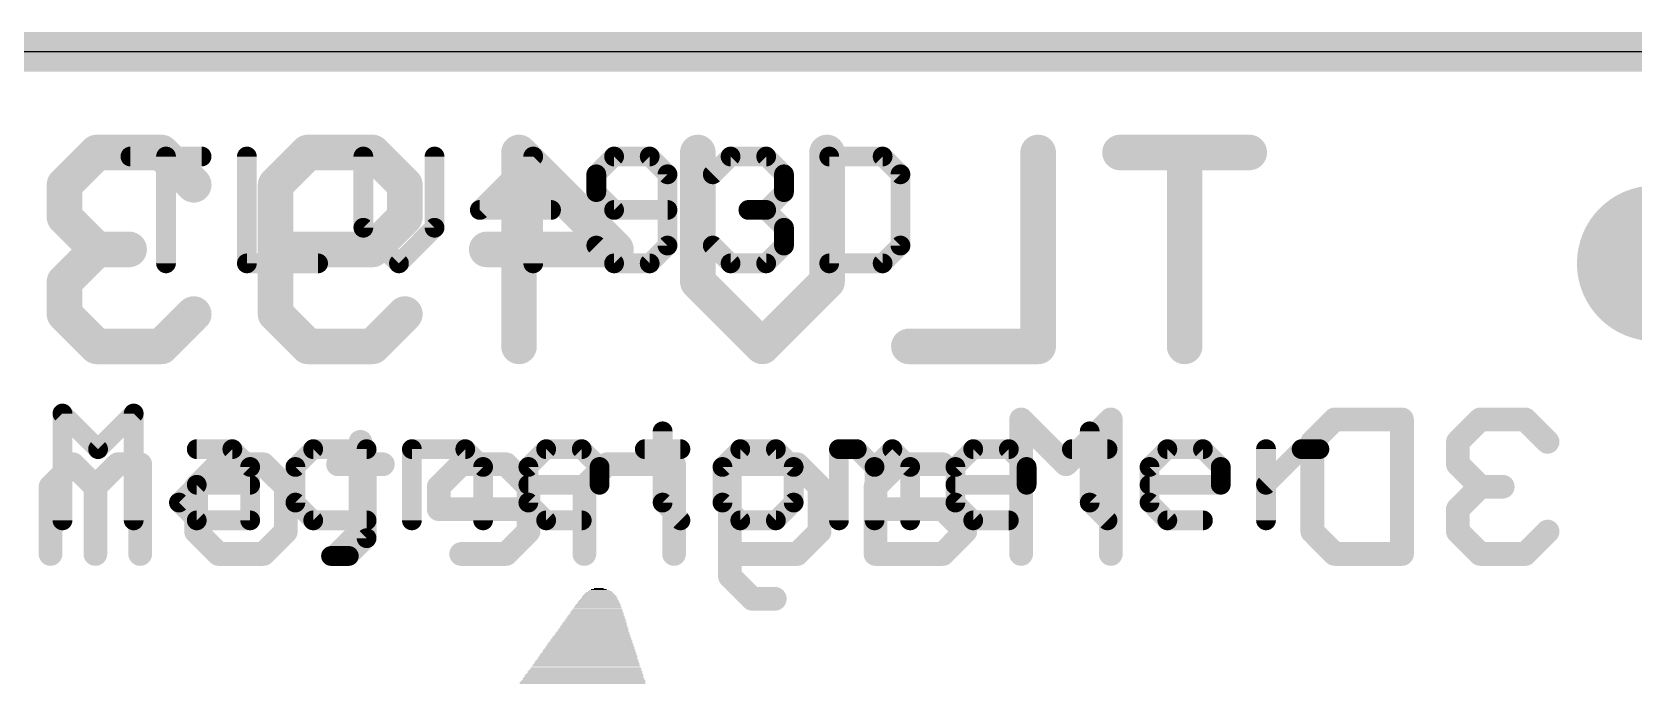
# Model space of a CAD drawing. Extents: x -0.1 to 25.5, y -0.1 to 17.9.
# Drawn here: x 9.51 to 19.81, y 13.72 to 17.91 of the extents above; entities that cross this region are included whole.
import ezdxf

# ---------------------------------------------------------------- set-up
doc = ezdxf.new("R2010")
doc.units = 0
for name, color, linetype in [('1', 12, 'CONTINUOUS'), ('16', 5, 'CONTINUOUS'), ('20', 53, 'CONTINUOUS'), ('21', 40, 'CONTINUOUS'), ('22', 6, 'CONTINUOUS')]:
    doc.layers.add(name, color=color, linetype=linetype)

# ---------------------------------------------------------------- blocks, each defined once
blk = doc.blocks.new('PIE')
at = {"const_width": 0.5}
blk.add_lwpolyline([(0, -0.25, 1), (0, 0.25, 1), (0, -0.25)], format="xyb", dxfattribs=at)
blk = doc.blocks.new('RECT')
blk.add_solid([(-0.5, -0.5), (0.5, -0.5), (-0.5, 0.5), (0.5, 0.5)])

msp = doc.modelspace()

# ---------------------------------------------------------------- linework, layer by layer
at = {"layer": '1', "const_width": 0.254}
msp.add_lwpolyline([(0, 17.78), (25.4, 17.78)], dxfattribs=at)
at = {"layer": '16', "const_width": 0.254}
msp.add_lwpolyline([(0, 17.78), (25.4, 17.78)], dxfattribs=at)
at = {"layer": '20'}
msp.add_line((22.86, 17.78), (2.54, 17.78), dxfattribs=at)
at = {"layer": '21', "const_width": 0.127}
for points in [[(10.144, 17.1075), (10.6016, 17.1075)], [(10.3728, 16.4211), (10.3728, 17.1075)], [(10.8925, 17.1075), (10.8925, 16.4211)], [(11.6409, 17.1075), (11.6409, 16.6499)], [(12.0985, 16.6499), (12.0985, 17.1075)], [(12.7325, 17.1075), (12.3893, 16.7643)], [(12.7325, 16.4211), (12.7325, 17.1075)], [(13.2521, 17.1075), (13.1377, 16.9931)], [(13.4809, 17.1075), (13.2521, 17.1075)], [(13.5953, 16.9931), (13.4809, 17.1075)], [(13.8861, 16.9931), (14.0005, 17.1075)], [(14.0005, 17.1075), (14.2293, 17.1075)], [(14.2293, 17.1075), (14.3437, 16.9931)], [(14.6345, 17.1075), (14.6345, 16.4211)], [(14.9777, 17.1075), (14.6345, 17.1075)], [(15.0921, 16.9931), (14.9777, 17.1075)], [(13.1377, 16.9931), (13.1377, 16.8787)], [(13.5953, 16.5355), (13.5953, 16.9931)], [(14.3437, 16.9931), (14.3437, 16.8787)], [(15.0921, 16.5355), (15.0921, 16.9931)], [(13.1377, 16.8787), (13.2521, 16.7643)], [(14.3437, 16.8787), (14.2293, 16.7643)], [(12.3893, 16.7643), (12.8469, 16.7643)], [(13.2521, 16.7643), (13.5953, 16.7643)], [(14.2293, 16.7643), (14.1149, 16.7643)], [(14.2293, 16.7643), (14.3437, 16.6499)], [(11.6409, 16.6499), (11.8697, 16.4211)], [(11.8697, 16.4211), (12.0985, 16.6499)], [(14.3437, 16.6499), (14.3437, 16.5355)], [(13.1377, 16.5355), (13.2521, 16.4211)], [(13.4809, 16.4211), (13.5953, 16.5355)], [(14.0005, 16.4211), (13.8861, 16.5355)], [(14.3437, 16.5355), (14.2293, 16.4211)], [(14.9777, 16.4211), (15.0921, 16.5355)], [(10.8925, 16.4211), (11.3501, 16.4211)], [(13.2521, 16.4211), (13.4809, 16.4211)], [(14.2293, 16.4211), (14.0005, 16.4211)], [(14.6345, 16.4211), (14.9777, 16.4211)], [(9.7075, 14.7701), (9.7075, 15.4565)], [(9.7075, 15.4565), (9.9363, 15.2277)], [(9.9363, 15.2277), (10.1651, 15.4565)], [(10.1651, 15.4565), (10.1651, 14.7701)], [(13.5639, 15.3421), (13.5639, 14.8845)], [(16.3081, 15.3421), (16.3081, 14.8845)], [(10.5703, 15.2277), (10.7991, 15.2277)], [(10.7991, 15.2277), (10.9135, 15.1133)], [(11.3187, 15.2277), (11.2043, 15.1133)], [(11.6619, 15.2277), (11.3187, 15.2277)], [(11.6619, 14.6557), (11.6619, 15.2277)], [(11.9527, 14.7701), (11.9527, 15.2277)], [(11.9527, 15.2277), (12.2959, 15.2277)], [(12.2959, 15.2277), (12.4103, 15.1133)], [(12.7011, 15.1133), (12.8155, 15.2277)], [(12.8155, 15.2277), (13.0443, 15.2277)], [(13.0443, 15.2277), (13.1587, 15.1133)], [(13.4496, 15.2277), (13.6783, 15.2277)], [(14.0629, 15.2277), (13.9485, 15.1133)], [(14.2917, 15.2277), (14.0629, 15.2277)], [(14.4061, 15.1133), (14.2917, 15.2277)], [(14.6969, 14.7701), (14.6969, 15.2277)], [(14.6969, 15.2277), (14.8113, 15.2277)], [(14.8113, 15.2277), (14.9257, 15.1133)], [(14.9257, 15.1133), (15.0401, 15.2277)], [(15.0401, 15.2277), (15.1545, 15.1133)], [(15.4453, 15.1133), (15.5597, 15.2277)], [(15.5597, 15.2277), (15.7885, 15.2277)], [(15.7885, 15.2277), (15.9029, 15.1133)], [(16.1937, 15.2277), (16.4225, 15.2277)], [(16.6927, 15.1133), (16.8071, 15.2277)], [(16.8071, 15.2277), (17.0359, 15.2277)], [(17.0359, 15.2277), (17.1503, 15.1133)], [(17.4411, 14.7701), (17.4411, 15.2277)], [(17.4411, 14.9989), (17.6699, 15.2277)], [(17.6699, 15.2277), (17.7843, 15.2277)], [(10.9135, 15.1133), (10.9135, 14.7701)], [(11.2043, 15.1133), (11.2043, 14.8845)], [(12.4103, 15.1133), (12.4103, 14.7701)], [(12.7011, 14.8845), (12.7011, 15.1133)], [(13.1587, 15.1133), (13.1587, 14.9989)], [(13.9485, 15.1133), (13.9485, 14.8845)], [(14.4061, 14.8845), (14.4061, 15.1133)], [(14.9257, 15.1133), (14.9257, 14.7701)], [(15.1545, 15.1133), (15.1545, 14.7701)], [(15.4453, 14.8845), (15.4453, 15.1133)], [(15.9029, 15.1133), (15.9029, 14.9989)], [(16.6927, 14.8845), (16.6927, 15.1133)], [(17.1503, 15.1133), (17.1503, 14.9989)], [(10.4559, 14.8845), (10.5703, 14.9989)], [(10.5703, 14.9989), (10.9135, 14.9989)], [(13.1587, 14.9989), (12.7011, 14.9989)], [(15.9029, 14.9989), (15.4453, 14.9989)], [(17.1503, 14.9989), (16.6927, 14.9989)], [(10.5703, 14.7701), (10.4559, 14.8845)], [(11.2043, 14.8845), (11.3187, 14.7701)], [(12.8155, 14.7701), (12.7011, 14.8845)], [(13.5639, 14.8845), (13.6783, 14.7701)], [(13.9485, 14.8845), (14.0629, 14.7701)], [(14.2917, 14.7701), (14.4061, 14.8845)], [(15.5597, 14.7701), (15.4453, 14.8845)], [(16.3081, 14.8845), (16.4225, 14.7701)], [(16.8071, 14.7701), (16.6927, 14.8845)], [(10.9135, 14.7701), (10.5703, 14.7701)], [(11.3187, 14.7701), (11.6619, 14.7701)], [(13.0443, 14.7701), (12.8155, 14.7701)], [(14.0629, 14.7701), (14.2917, 14.7701)], [(15.7885, 14.7701), (15.5597, 14.7701)], [(17.0359, 14.7701), (16.8071, 14.7701)], [(11.5475, 14.5413), (11.6619, 14.6557)], [(11.4331, 14.5413), (11.5475, 14.5413)]]:
    msp.add_lwpolyline(points, dxfattribs=at)
at = {"layer": '21', "const_width": 0.0635}
for points in [[(10.144, 17.1392, 1), (10.144, 17.0757)], [(10.4046, 17.1075, 1), (10.3411, 17.1075)], [(10.6016, 17.0757, 1), (10.6016, 17.1392)], [(10.9242, 17.1075, 1), (10.8607, 17.1075)], [(11.6726, 17.1075, 1), (11.6091, 17.1075)], [(12.1302, 17.1075, 1), (12.0667, 17.1075)], [(12.7642, 17.1075, 1), (12.7007, 17.1075)], [(12.7549, 17.085, 1), (12.71, 17.1299)], [(13.2521, 17.1392, 1), (13.2521, 17.0757)], [(13.2746, 17.085, 1), (13.2297, 17.1299)], [(13.5034, 17.1299, 1), (13.4584, 17.085)], [(13.4809, 17.0757, 1), (13.4809, 17.1392)], [(14.0005, 17.1392, 1), (14.0005, 17.0757)], [(14.023, 17.085, 1), (13.9781, 17.1299)], [(14.2518, 17.1299, 1), (14.2069, 17.085)], [(14.2293, 17.0757, 1), (14.2293, 17.1392)], [(14.6345, 17.1392, 1), (14.6345, 17.0757)], [(14.6663, 17.1075, 1), (14.6028, 17.1075)], [(15.0002, 17.1299, 1), (14.9553, 17.085)], [(14.9777, 17.0757, 1), (14.9777, 17.1392)], [(13.1695, 16.9931, 1), (13.106, 16.9931)], [(13.1153, 17.0155, 1), (13.1602, 16.9706)], [(13.6271, 16.9931, 1), (13.5635, 16.9931)], [(13.5728, 16.9706, 1), (13.6178, 17.0155)], [(13.8637, 17.0155, 1), (13.9086, 16.9706)], [(14.3755, 16.9931, 1), (14.312, 16.9931)], [(14.3213, 16.9706, 1), (14.3662, 17.0155)], [(15.1239, 16.9931, 1), (15.0604, 16.9931)], [(15.0697, 16.9706, 1), (15.1146, 17.0155)], [(13.1602, 16.9011, 1), (13.1153, 16.8562)], [(13.106, 16.8787, 1), (13.1695, 16.8787)], [(14.312, 16.8787, 1), (14.3755, 16.8787)], [(14.3662, 16.8562, 1), (14.3213, 16.9011)], [(12.3893, 16.796, 1), (12.3893, 16.7325)], [(12.3668, 16.7867, 1), (12.4117, 16.7418)], [(12.8469, 16.7325, 1), (12.8469, 16.796)], [(13.2521, 16.796, 1), (13.2521, 16.7325)], [(13.2297, 16.7418, 1), (13.2746, 16.7867)], [(13.5953, 16.7325, 1), (13.5953, 16.796)], [(14.1149, 16.796, 1), (14.1149, 16.7325)], [(14.2518, 16.7867, 1), (14.2069, 16.7418)], [(14.2069, 16.7867, 1), (14.2518, 16.7418)], [(14.2293, 16.7325, 1), (14.2293, 16.796)], [(11.6633, 16.6723, 1), (11.6184, 16.6274)], [(11.6091, 16.6499, 1), (11.6726, 16.6499)], [(12.0667, 16.6499, 1), (12.1302, 16.6499)], [(12.1209, 16.6274, 1), (12.076, 16.6723)], [(14.3755, 16.6499, 1), (14.312, 16.6499)], [(14.3213, 16.6274, 1), (14.3662, 16.6723)], [(13.1602, 16.5579, 1), (13.1153, 16.513)], [(13.6178, 16.513, 1), (13.5728, 16.5579)], [(13.9086, 16.5579, 1), (13.8637, 16.513)], [(14.3662, 16.513, 1), (14.3213, 16.5579)], [(15.1146, 16.513, 1), (15.0697, 16.5579)], [(10.8925, 16.4528, 1), (10.8925, 16.3894)], [(11.3501, 16.3894, 1), (11.3501, 16.4528)], [(11.8472, 16.4436, 1), (11.8921, 16.3986)], [(11.8472, 16.3986, 1), (11.8921, 16.4436)], [(13.2521, 16.4528, 1), (13.2521, 16.3894)], [(13.2297, 16.3986, 1), (13.2746, 16.4436)], [(13.4584, 16.4436, 1), (13.5034, 16.3986)], [(13.4809, 16.3894, 1), (13.4809, 16.4528)], [(13.5635, 16.5355, 1), (13.6271, 16.5355)], [(14.0005, 16.4528, 1), (14.0005, 16.3894)], [(13.9781, 16.3986, 1), (14.023, 16.4436)], [(14.2069, 16.4436, 1), (14.2518, 16.3986)], [(14.2293, 16.3894, 1), (14.2293, 16.4528)], [(14.312, 16.5355, 1), (14.3755, 16.5355)], [(14.6345, 16.4528, 1), (14.6345, 16.3894)], [(14.9553, 16.4436, 1), (15.0002, 16.3986)], [(14.9777, 16.3894, 1), (14.9777, 16.4528)], [(15.0604, 16.5355, 1), (15.1239, 16.5355)], [(10.3411, 16.4211, 1), (10.4046, 16.4211)], [(10.8607, 16.4211, 1), (10.9242, 16.4211)], [(12.7007, 16.4211, 1), (12.7642, 16.4211)], [(14.6028, 16.4211, 1), (14.6663, 16.4211)], [(9.7392, 15.4565, 1), (9.6757, 15.4565)], [(9.7299, 15.4789, 1), (9.685, 15.434)], [(10.1968, 15.4565, 1), (10.1333, 15.4565)], [(10.1875, 15.434, 1), (10.1426, 15.4789)], [(13.5957, 15.3421, 1), (13.5322, 15.3421)], [(16.3399, 15.3421, 1), (16.2764, 15.3421)], [(9.9138, 15.2501, 1), (9.9587, 15.2052)], [(9.9138, 15.2052, 1), (9.9587, 15.2501)], [(10.5703, 15.2594, 1), (10.5703, 15.1959)], [(10.8215, 15.2501, 1), (10.7766, 15.2052)], [(10.7991, 15.1959, 1), (10.7991, 15.2594)], [(11.3187, 15.2594, 1), (11.3187, 15.1959)], [(11.3412, 15.2052, 1), (11.2962, 15.2501)], [(11.6936, 15.2277, 1), (11.6301, 15.2277)], [(11.6619, 15.1959, 1), (11.6619, 15.2594)], [(11.9845, 15.2277, 1), (11.921, 15.2277)], [(11.9527, 15.2594, 1), (11.9527, 15.1959)], [(12.3184, 15.2501, 1), (12.2735, 15.2052)], [(12.2959, 15.1959, 1), (12.2959, 15.2594)], [(12.8155, 15.2594, 1), (12.8155, 15.1959)], [(12.838, 15.2052, 1), (12.7931, 15.2501)], [(13.0668, 15.2501, 1), (13.0219, 15.2052)], [(13.0443, 15.1959, 1), (13.0443, 15.2594)], [(13.4496, 15.2594, 1), (13.4496, 15.1959)], [(13.6783, 15.1959, 1), (13.6783, 15.2594)], [(14.0629, 15.2594, 1), (14.0629, 15.1959)], [(14.0853, 15.2052, 1), (14.0404, 15.2501)], [(14.3141, 15.2501, 1), (14.2692, 15.2052)], [(14.2917, 15.1959, 1), (14.2917, 15.2594)], [(14.6969, 15.2594, 1), (14.6969, 15.1959)], [(14.7287, 15.2277, 1), (14.6652, 15.2277)], [(14.8338, 15.2501, 1), (14.7889, 15.2052)], [(14.8113, 15.1959, 1), (14.8113, 15.2594)], [(15.0626, 15.2501, 1), (15.0176, 15.2052)], [(15.0626, 15.2052, 1), (15.0176, 15.2501)], [(15.5597, 15.2594, 1), (15.5597, 15.1959)], [(15.5822, 15.2052, 1), (15.5373, 15.2501)], [(15.811, 15.2501, 1), (15.7661, 15.2052)], [(15.7885, 15.1959, 1), (15.7885, 15.2594)], [(16.1937, 15.2594, 1), (16.1937, 15.1959)], [(16.4225, 15.1959, 1), (16.4225, 15.2594)], [(16.8071, 15.2594, 1), (16.8071, 15.1959)], [(16.8295, 15.2052, 1), (16.7846, 15.2501)], [(17.0583, 15.2501, 1), (17.0134, 15.2052)], [(17.0359, 15.1959, 1), (17.0359, 15.2594)], [(17.4729, 15.2277, 1), (17.4094, 15.2277)], [(17.6699, 15.2594, 1), (17.6699, 15.1959)], [(17.6923, 15.2052, 1), (17.6474, 15.2501)], [(17.7843, 15.1959, 1), (17.7843, 15.2594)], [(10.9452, 15.1133, 1), (10.8817, 15.1133)], [(10.891, 15.0908, 1), (10.9359, 15.1357)], [(11.2361, 15.1133, 1), (11.1726, 15.1133)], [(11.1819, 15.1357, 1), (11.2268, 15.0908)], [(12.4421, 15.1133, 1), (12.3786, 15.1133)], [(12.3879, 15.0908, 1), (12.4328, 15.1357)], [(12.7329, 15.1133, 1), (12.6694, 15.1133)], [(12.6787, 15.1357, 1), (12.7236, 15.0908)], [(13.1905, 15.1133, 1), (13.127, 15.1133)], [(13.1363, 15.0908, 1), (13.1812, 15.1357)], [(13.9802, 15.1133, 1), (13.9167, 15.1133)], [(13.926, 15.1357, 1), (13.9709, 15.0908)], [(14.4378, 15.1133, 1), (14.3743, 15.1133)], [(14.3836, 15.0908, 1), (14.4285, 15.1357)], [(14.9575, 15.1133, 1), (14.894, 15.1133)], [(14.9033, 15.1357, 1), (14.9482, 15.0908)], [(14.9033, 15.0908, 1), (14.9482, 15.1357)], [(15.1863, 15.1133, 1), (15.1227, 15.1133)], [(15.132, 15.0908, 1), (15.177, 15.1357)], [(15.4771, 15.1133, 1), (15.4136, 15.1133)], [(15.4229, 15.1357, 1), (15.4678, 15.0908)], [(15.9347, 15.1133, 1), (15.8712, 15.1133)], [(15.8805, 15.0908, 1), (15.9254, 15.1357)], [(16.7244, 15.1133, 1), (16.6609, 15.1133)], [(16.6702, 15.1357, 1), (16.7151, 15.0908)], [(17.182, 15.1133, 1), (17.1185, 15.1133)], [(17.1278, 15.0908, 1), (17.1727, 15.1357)], [(10.5703, 15.0306, 1), (10.5703, 14.9671)], [(10.5927, 14.9764, 1), (10.5478, 15.0213)], [(10.9135, 14.9671, 1), (10.9135, 15.0306)], [(12.7011, 15.0306, 1), (12.7011, 14.9671)], [(13.127, 14.9989, 1), (13.1905, 14.9989)], [(13.1587, 14.9671, 1), (13.1587, 15.0306)], [(15.4453, 15.0306, 1), (15.4453, 14.9671)], [(15.8712, 14.9989, 1), (15.9347, 14.9989)], [(15.9029, 14.9671, 1), (15.9029, 15.0306)], [(16.6927, 15.0306, 1), (16.6927, 14.9671)], [(17.1185, 14.9989, 1), (17.182, 14.9989)], [(17.1503, 14.9671, 1), (17.1503, 15.0306)], [(17.4186, 15.0213, 1), (17.4636, 14.9764)], [(10.4783, 14.9069, 1), (10.4334, 14.862)], [(10.4334, 14.9069, 1), (10.4783, 14.862)], [(11.2268, 14.9069, 1), (11.1819, 14.862)], [(12.7236, 14.9069, 1), (12.6787, 14.862)], [(13.5864, 14.9069, 1), (13.5415, 14.862)], [(13.9709, 14.9069, 1), (13.926, 14.862)], [(14.4285, 14.862, 1), (14.3836, 14.9069)], [(15.4678, 14.9069, 1), (15.4229, 14.862)], [(16.3306, 14.9069, 1), (16.2857, 14.862)], [(16.7151, 14.9069, 1), (16.6702, 14.862)], [(10.5703, 14.8019, 1), (10.5703, 14.7384)], [(10.5478, 14.7476, 1), (10.5927, 14.7926)], [(10.9135, 14.7384, 1), (10.9135, 14.8019)], [(11.1726, 14.8845, 1), (11.2361, 14.8845)], [(11.3187, 14.8019, 1), (11.3187, 14.7384)], [(11.2962, 14.7476, 1), (11.3412, 14.7926)], [(11.6619, 14.7384, 1), (11.6619, 14.8019)], [(12.6694, 14.8845, 1), (12.7329, 14.8845)], [(12.8155, 14.8019, 1), (12.8155, 14.7384)], [(12.7931, 14.7476, 1), (12.838, 14.7926)], [(13.0443, 14.7384, 1), (13.0443, 14.8019)], [(13.5322, 14.8845, 1), (13.5957, 14.8845)], [(13.6559, 14.7476, 1), (13.7008, 14.7926)], [(13.9167, 14.8845, 1), (13.9802, 14.8845)], [(14.0629, 14.8019, 1), (14.0629, 14.7384)], [(14.0404, 14.7476, 1), (14.0853, 14.7926)], [(14.2692, 14.7926, 1), (14.3141, 14.7476)], [(14.2917, 14.7384, 1), (14.2917, 14.8019)], [(14.3743, 14.8845, 1), (14.4378, 14.8845)], [(15.4136, 14.8845, 1), (15.4771, 14.8845)], [(15.5597, 14.8019, 1), (15.5597, 14.7384)], [(15.5373, 14.7476, 1), (15.5822, 14.7926)], [(15.7885, 14.7384, 1), (15.7885, 14.8019)], [(16.2764, 14.8845, 1), (16.3399, 14.8845)], [(16.4001, 14.7476, 1), (16.445, 14.7926)], [(16.6609, 14.8845, 1), (16.7244, 14.8845)], [(16.8071, 14.8019, 1), (16.8071, 14.7384)], [(16.7846, 14.7476, 1), (16.8295, 14.7926)], [(17.0359, 14.7384, 1), (17.0359, 14.8019)], [(9.6757, 14.7701, 1), (9.7392, 14.7701)], [(10.1333, 14.7701, 1), (10.1968, 14.7701)], [(10.8817, 14.7701, 1), (10.9452, 14.7701)], [(11.921, 14.7701, 1), (11.9845, 14.7701)], [(12.3786, 14.7701, 1), (12.4421, 14.7701)], [(14.6652, 14.7701, 1), (14.7287, 14.7701)], [(14.894, 14.7701, 1), (14.9575, 14.7701)], [(15.1227, 14.7701, 1), (15.1863, 14.7701)], [(17.4094, 14.7701, 1), (17.4729, 14.7701)], [(11.6301, 14.6557, 1), (11.6936, 14.6557)], [(11.6843, 14.6333, 1), (11.6394, 14.6782)], [(11.4331, 14.5731, 1), (11.4331, 14.5096)], [(11.525, 14.5638, 1), (11.5699, 14.5189)], [(11.5475, 14.5096, 1), (11.5475, 14.5731)]]:
    msp.add_lwpolyline(points, format="xyb", dxfattribs=at)
at = {"layer": '22'}
for points, const_width in [([(9.9281, 17.1334), (9.7205, 16.9258)], 0.2286), ([(10.3433, 17.1334), (9.9281, 17.1334)], 0.2286), ([(10.5509, 16.9258), (10.3433, 17.1334)], 0.2286), ([(11.077, 16.9258), (11.2846, 17.1334)], 0.2286), ([(11.2846, 17.1334), (11.6998, 17.1334)], 0.2286), ([(11.6998, 17.1334), (11.9074, 16.9258)], 0.2286), ([(12.6411, 15.8877), (12.6411, 17.1334)], 0.2286), ([(12.6411, 17.1334), (13.264, 16.5105)], 0.2286), ([(13.79, 16.3029), (13.79, 17.1334)], 0.2286), ([(14.6205, 17.1334), (14.6205, 16.3029)], 0.2286), ([(15.977, 17.1334), (15.977, 15.8877)], 0.2286), ([(17.3335, 17.1334), (16.503, 17.1334)], 0.2286), ([(16.9182, 15.8877), (16.9182, 17.1334)], 0.2286), ([(9.7205, 16.9258), (9.7205, 16.7181)], 0.2286), ([(11.077, 16.0953), (11.077, 16.9258)], 0.2286), ([(11.9074, 16.9258), (11.9074, 16.7181)], 0.2286), ([(9.7205, 16.7181), (9.9281, 16.5105)], 0.2286), ([(11.9074, 16.7181), (11.6998, 16.5105)], 0.2286), ([(9.9281, 16.5105), (9.7205, 16.3029)], 0.2286), ([(9.9281, 16.5105), (10.1357, 16.5105)], 0.2286), ([(11.6998, 16.5105), (11.077, 16.5105)], 0.2286), ([(13.264, 16.5105), (12.4335, 16.5105)], 0.2286), ([(9.7205, 16.3029), (9.7205, 16.0953)], 0.2286), ([(14.2052, 15.8877), (13.79, 16.3029)], 0.2286), ([(14.6205, 16.3029), (14.2052, 15.8877)], 0.2286), ([(9.7205, 16.0953), (9.9281, 15.8877)], 0.2286), ([(10.3433, 15.8877), (10.5509, 16.0953)], 0.2286), ([(11.2846, 15.8877), (11.077, 16.0953)], 0.2286), ([(11.9074, 16.0953), (11.6998, 15.8877)], 0.2286), ([(9.9281, 15.8877), (10.3433, 15.8877)], 0.2286), ([(11.6998, 15.8877), (11.2846, 15.8877)], 0.2286), ([(15.977, 15.8877), (15.1465, 15.8877)], 0.2286), ([(16.1557, 15.1304), (15.8676, 15.4185)], 0.1524), ([(15.8676, 15.4185), (15.8676, 14.5542)], 0.1524), ([(16.4438, 15.4185), (16.1557, 15.1304)], 0.1524), ([(16.4438, 14.5542), (16.4438, 15.4185)], 0.1524), ([(17.7387, 15.2745), (17.8827, 15.4185)], 0.1524), ([(17.8827, 15.4185), (18.3149, 15.4185)], 0.1524), ([(18.3149, 15.4185), (18.3149, 14.5542)], 0.1524), ([(18.8182, 15.4185), (18.6742, 15.2745)], 0.1524), ([(19.1063, 15.4185), (18.8182, 15.4185)], 0.1524), ([(19.2504, 15.2745), (19.1063, 15.4185)], 0.1524), ([(11.6222, 15.2745), (11.6222, 14.6983)], 0.1524), ([(17.7387, 14.6983), (17.7387, 15.2745)], 0.1524), ([(18.6742, 15.2745), (18.6742, 15.1304)], 0.1524), ([(9.7749, 15.1304), (9.6308, 14.9864)], 0.1524), ([(9.9189, 14.9864), (9.7749, 15.1304)], 0.1524), ([(10.063, 15.1304), (9.9189, 14.9864)], 0.1524), ([(10.2071, 15.1304), (10.063, 15.1304)], 0.1524), ([(10.2071, 14.5542), (10.2071, 15.1304)], 0.1524), ([(10.5663, 14.9864), (10.7104, 15.1304)], 0.1524), ([(10.7104, 15.1304), (10.9985, 15.1304)], 0.1524), ([(10.9985, 15.1304), (11.1426, 14.9864)], 0.1524), ([(11.7662, 15.1304), (11.4781, 15.1304)], 0.1524), ([(12.2696, 15.1304), (12.1255, 14.9864)], 0.1524), ([(12.5577, 15.1304), (12.2696, 15.1304)], 0.1524), ([(12.7018, 14.9864), (12.5577, 15.1304)], 0.1524), ([(13.2051, 15.1304), (13.0611, 14.9864)], 0.1524), ([(13.6373, 15.1304), (13.2051, 15.1304)], 0.1524), ([(13.6373, 14.5542), (13.6373, 15.1304)], 0.1524), ([(13.9966, 14.4101), (13.9966, 15.1304)], 0.1524), ([(13.9966, 15.1304), (14.4287, 15.1304)], 0.1524), ([(14.4287, 15.1304), (14.5728, 14.9864)], 0.1524), ([(15.0762, 15.1304), (14.9321, 14.9864)], 0.1524), ([(15.3643, 15.1304), (15.0762, 15.1304)], 0.1524), ([(18.6742, 15.1304), (18.8182, 14.9864)], 0.1524), ([(9.6308, 14.9864), (9.6308, 14.5542)], 0.1524), ([(9.9189, 14.9864), (9.9189, 14.5542)], 0.1524), ([(10.5663, 14.6983), (10.5663, 14.9864)], 0.1524), ([(11.1426, 14.9864), (11.1426, 14.6983)], 0.1524), ([(12.1255, 14.9864), (12.1255, 14.8423)], 0.1524), ([(12.7018, 14.6983), (12.7018, 14.9864)], 0.1524), ([(13.0611, 14.9864), (13.0611, 14.5542)], 0.1524), ([(14.5728, 14.9864), (14.5728, 14.6983)], 0.1524), ([(14.9321, 14.9864), (14.9321, 14.5542)], 0.1524), ([(18.8182, 14.9864), (18.6742, 14.8423)], 0.1524), ([(18.8182, 14.9864), (18.9623, 14.9864)], 0.1524), ([(12.1255, 14.8423), (12.7018, 14.8423)], 0.1524), ([(15.3643, 14.8423), (14.9321, 14.8423)], 0.1524), ([(15.5083, 14.6983), (15.3643, 14.8423)], 0.1524), ([(18.6742, 14.8423), (18.6742, 14.6983)], 0.1524), ([(10.7104, 14.5542), (10.5663, 14.6983)], 0.1524), ([(11.1426, 14.6983), (10.9985, 14.5542)], 0.1524), ([(11.6222, 14.6983), (11.4781, 14.5542)], 0.1524), ([(12.5577, 14.5542), (12.7018, 14.6983)], 0.1524), ([(14.5728, 14.6983), (14.4287, 14.5542)], 0.1524), ([(15.3643, 14.5542), (15.5083, 14.6983)], 0.1524), ([(17.8827, 14.5542), (17.7387, 14.6983)], 0.1524), ([(18.6742, 14.6983), (18.8182, 14.5542)], 0.1524), ([(19.1063, 14.5542), (19.2504, 14.6983)], 0.1524), ([(10.9985, 14.5542), (10.7104, 14.5542)], 0.1524), ([(12.2696, 14.5542), (12.5577, 14.5542)], 0.1524), ([(14.4287, 14.5542), (13.9966, 14.5542)], 0.1524), ([(14.9321, 14.5542), (15.3643, 14.5542)], 0.1524), ([(18.3149, 14.5542), (17.8827, 14.5542)], 0.1524), ([(18.8182, 14.5542), (19.1063, 14.5542)], 0.1524), ([(14.1406, 14.2661), (13.9966, 14.4101)], 0.1524), ([(14.2847, 14.2661), (14.1406, 14.2661)], 0.1524)]:
    msp.add_lwpolyline(points, dxfattribs=dict(at, const_width=const_width))
for points, const_width in [([(9.9281, 17.1905, 1), (9.9281, 17.0762)], 0.1143), ([(9.9685, 17.093, 1), (9.8877, 17.1738)], 0.1143), ([(10.3837, 17.1738, 1), (10.3029, 17.093)], 0.1143), ([(10.3433, 17.0762, 1), (10.3433, 17.1905)], 0.1143), ([(11.2846, 17.1905, 1), (11.2846, 17.0762)], 0.1143), ([(11.325, 17.093, 1), (11.2442, 17.1738)], 0.1143), ([(11.7402, 17.1738, 1), (11.6594, 17.093)], 0.1143), ([(11.6998, 17.0762, 1), (11.6998, 17.1905)], 0.1143), ([(12.6983, 17.1334, 1), (12.584, 17.1334)], 0.1143), ([(12.6815, 17.1738, 1), (12.6007, 17.093)], 0.1143), ([(13.8472, 17.1334, 1), (13.7329, 17.1334)], 0.1143), ([(14.6776, 17.1334, 1), (14.5633, 17.1334)], 0.1143), ([(16.0341, 17.1334, 1), (15.9198, 17.1334)], 0.1143), ([(16.503, 17.1905, 1), (16.503, 17.0762)], 0.1143), ([(16.9754, 17.1334, 1), (16.8611, 17.1334)], 0.1143), ([(17.3335, 17.0762, 1), (17.3335, 17.1905)], 0.1143), ([(9.7777, 16.9258, 1), (9.6634, 16.9258)], 0.1143), ([(9.6801, 16.9662, 1), (9.7609, 16.8853)], 0.1143), ([(10.5105, 16.8853, 1), (10.5914, 16.9662)], 0.1143), ([(11.1342, 16.9258, 1), (11.0199, 16.9258)], 0.1143), ([(11.0366, 16.9662, 1), (11.1174, 16.8853)], 0.1143), ([(11.9646, 16.9258, 1), (11.8503, 16.9258)], 0.1143), ([(11.867, 16.8853, 1), (11.9479, 16.9662)], 0.1143), ([(9.7609, 16.7586, 1), (9.6801, 16.6777)], 0.1143), ([(11.9479, 16.6777, 1), (11.867, 16.7586)], 0.1143), ([(9.6634, 16.7181, 1), (9.7777, 16.7181)], 0.1143), ([(11.8503, 16.7181, 1), (11.9646, 16.7181)], 0.1143), ([(9.9281, 16.5677, 1), (9.9281, 16.4534)], 0.1143), ([(9.9685, 16.4701, 1), (9.8877, 16.5509)], 0.1143), ([(9.8877, 16.4701, 1), (9.9685, 16.5509)], 0.1143), ([(10.1357, 16.4534, 1), (10.1357, 16.5677)], 0.1143), ([(11.077, 16.5677, 1), (11.077, 16.4534)], 0.1143), ([(11.6594, 16.5509, 1), (11.7402, 16.4701)], 0.1143), ([(11.6998, 16.4534, 1), (11.6998, 16.5677)], 0.1143), ([(12.4335, 16.5677, 1), (12.4335, 16.4534)], 0.1143), ([(13.2235, 16.4701, 1), (13.3044, 16.5509)], 0.1143), ([(13.264, 16.4534, 1), (13.264, 16.5677)], 0.1143), ([(9.7777, 16.3029, 1), (9.6634, 16.3029)], 0.1143), ([(9.6801, 16.3433, 1), (9.7609, 16.2625)], 0.1143), ([(13.8304, 16.3433, 1), (13.7496, 16.2625)], 0.1143), ([(14.6609, 16.2625, 1), (14.58, 16.3433)], 0.1143), ([(13.7329, 16.3029, 1), (13.8472, 16.3029)], 0.1143), ([(14.5633, 16.3029, 1), (14.6776, 16.3029)], 0.1143), ([(9.7609, 16.1357, 1), (9.6801, 16.0549)], 0.1143), ([(10.5914, 16.0549, 1), (10.5105, 16.1357)], 0.1143), ([(11.1174, 16.1357, 1), (11.0366, 16.0549)], 0.1143), ([(11.9479, 16.0549, 1), (11.867, 16.1357)], 0.1143), ([(9.6634, 16.0953, 1), (9.7777, 16.0953)], 0.1143), ([(11.0199, 16.0953, 1), (11.1342, 16.0953)], 0.1143), ([(9.9281, 15.9449, 1), (9.9281, 15.8306)], 0.1143), ([(9.8877, 15.8473, 1), (9.9685, 15.9281)], 0.1143), ([(10.3029, 15.9281, 1), (10.3837, 15.8473)], 0.1143), ([(10.3433, 15.8306, 1), (10.3433, 15.9449)], 0.1143), ([(11.2846, 15.9449, 1), (11.2846, 15.8306)], 0.1143), ([(11.2442, 15.8473, 1), (11.325, 15.9281)], 0.1143), ([(11.6594, 15.9281, 1), (11.7402, 15.8473)], 0.1143), ([(11.6998, 15.8306, 1), (11.6998, 15.9449)], 0.1143), ([(14.1648, 15.9281, 1), (14.2456, 15.8473)], 0.1143), ([(14.1648, 15.8473, 1), (14.2456, 15.9281)], 0.1143), ([(15.1465, 15.9449, 1), (15.1465, 15.8306)], 0.1143), ([(15.977, 15.8306, 1), (15.977, 15.9449)], 0.1143), ([(12.584, 15.8877, 1), (12.6983, 15.8877)], 0.1143), ([(15.9198, 15.8877, 1), (16.0341, 15.8877)], 0.1143), ([(16.8611, 15.8877, 1), (16.9754, 15.8877)], 0.1143), ([(15.8946, 15.4455, 1), (15.8407, 15.3916)], 0.0762), ([(15.9057, 15.4185, 1), (15.8295, 15.4185)], 0.0762), ([(16.4819, 15.4185, 1), (16.4057, 15.4185)], 0.0762), ([(16.4708, 15.3916, 1), (16.4169, 15.4455)], 0.0762), ([(17.8827, 15.4566, 1), (17.8827, 15.3804)], 0.0762), ([(17.9097, 15.3916, 1), (17.8558, 15.4455)], 0.0762), ([(18.353, 15.4185, 1), (18.2768, 15.4185)], 0.0762), ([(18.3149, 15.3804, 1), (18.3149, 15.4566)], 0.0762), ([(18.8182, 15.4566, 1), (18.8182, 15.3804)], 0.0762), ([(18.8452, 15.3916, 1), (18.7913, 15.4455)], 0.0762), ([(19.1333, 15.4455, 1), (19.0794, 15.3916)], 0.0762), ([(19.1063, 15.3804, 1), (19.1063, 15.4566)], 0.0762), ([(11.6603, 15.2745, 1), (11.5841, 15.2745)], 0.0762), ([(17.7117, 15.3014, 1), (17.7656, 15.2475)], 0.0762), ([(17.7768, 15.2745, 1), (17.7006, 15.2745)], 0.0762), ([(18.6472, 15.3014, 1), (18.7011, 15.2475)], 0.0762), ([(18.7123, 15.2745, 1), (18.6361, 15.2745)], 0.0762), ([(19.2235, 15.2475, 1), (19.2773, 15.3014)], 0.0762), ([(9.8018, 15.1574, 1), (9.7479, 15.1035)], 0.0762), ([(9.8018, 15.1035, 1), (9.7479, 15.1574)], 0.0762), ([(10.063, 15.1685, 1), (10.063, 15.0923)], 0.0762), ([(10.0899, 15.1035, 1), (10.0361, 15.1574)], 0.0762), ([(10.2452, 15.1304, 1), (10.169, 15.1304)], 0.0762), ([(10.2071, 15.0923, 1), (10.2071, 15.1685)], 0.0762), ([(10.7104, 15.1685, 1), (10.7104, 15.0923)], 0.0762), ([(10.7373, 15.1035, 1), (10.6835, 15.1574)], 0.0762), ([(11.0255, 15.1574, 1), (10.9716, 15.1035)], 0.0762), ([(10.9985, 15.0923, 1), (10.9985, 15.1685)], 0.0762), ([(11.4781, 15.1685, 1), (11.4781, 15.0923)], 0.0762), ([(11.7662, 15.0923, 1), (11.7662, 15.1685)], 0.0762), ([(12.2696, 15.1685, 1), (12.2696, 15.0923)], 0.0762), ([(12.2965, 15.1035, 1), (12.2427, 15.1574)], 0.0762), ([(12.5847, 15.1574, 1), (12.5308, 15.1035)], 0.0762), ([(12.5577, 15.0923, 1), (12.5577, 15.1685)], 0.0762), ([(13.2051, 15.1685, 1), (13.2051, 15.0923)], 0.0762), ([(13.2321, 15.1035, 1), (13.1782, 15.1574)], 0.0762), ([(13.6754, 15.1304, 1), (13.5992, 15.1304)], 0.0762), ([(13.6373, 15.0923, 1), (13.6373, 15.1685)], 0.0762), ([(14.0347, 15.1304, 1), (13.9585, 15.1304)], 0.0762), ([(13.9966, 15.1685, 1), (13.9966, 15.0923)], 0.0762), ([(14.4557, 15.1574, 1), (14.4018, 15.1035)], 0.0762), ([(14.4287, 15.0923, 1), (14.4287, 15.1685)], 0.0762), ([(15.0762, 15.1685, 1), (15.0762, 15.0923)], 0.0762), ([(15.1031, 15.1035, 1), (15.0492, 15.1574)], 0.0762), ([(15.3643, 15.0923, 1), (15.3643, 15.1685)], 0.0762), ([(16.1288, 15.1574, 1), (16.1827, 15.1035)], 0.0762), ([(16.1288, 15.1035, 1), (16.1827, 15.1574)], 0.0762), ([(18.7011, 15.1574, 1), (18.6472, 15.1035)], 0.0762), ([(18.6361, 15.1304, 1), (18.7123, 15.1304)], 0.0762), ([(9.6689, 14.9864, 1), (9.5927, 14.9864)], 0.0762), ([(9.6039, 15.0133, 1), (9.6578, 14.9594)], 0.0762), ([(9.957, 14.9864, 1), (9.8808, 14.9864)], 0.0762), ([(9.892, 15.0133, 1), (9.9459, 14.9594)], 0.0762), ([(9.892, 14.9594, 1), (9.9459, 15.0133)], 0.0762), ([(10.6044, 14.9864, 1), (10.5282, 14.9864)], 0.0762), ([(10.5394, 15.0133, 1), (10.5933, 14.9594)], 0.0762), ([(11.1807, 14.9864, 1), (11.1045, 14.9864)], 0.0762), ([(11.1156, 14.9594, 1), (11.1695, 15.0133)], 0.0762), ([(12.1636, 14.9864, 1), (12.0874, 14.9864)], 0.0762), ([(12.0986, 15.0133, 1), (12.1525, 14.9594)], 0.0762), ([(12.7399, 14.9864, 1), (12.6637, 14.9864)], 0.0762), ([(12.6748, 14.9594, 1), (12.7287, 15.0133)], 0.0762), ([(13.0341, 15.0133, 1), (13.088, 14.9594)], 0.0762), ([(13.0992, 14.9864, 1), (13.023, 14.9864)], 0.0762), ([(14.6109, 14.9864, 1), (14.5347, 14.9864)], 0.0762), ([(14.5459, 14.9594, 1), (14.5997, 15.0133)], 0.0762), ([(14.9702, 14.9864, 1), (14.894, 14.9864)], 0.0762), ([(14.9052, 15.0133, 1), (14.959, 14.9594)], 0.0762), ([(18.8182, 15.0245, 1), (18.8182, 14.9483)], 0.0762), ([(18.8452, 14.9594, 1), (18.7913, 15.0133)], 0.0762), ([(18.7913, 14.9594, 1), (18.8452, 15.0133)], 0.0762), ([(18.9623, 14.9483, 1), (18.9623, 15.0245)], 0.0762), ([(12.1255, 14.8804, 1), (12.1255, 14.8042)], 0.0762), ([(12.0874, 14.8423, 1), (12.1636, 14.8423)], 0.0762), ([(12.7018, 14.8042, 1), (12.7018, 14.8804)], 0.0762), ([(14.9321, 14.8804, 1), (14.9321, 14.8042)], 0.0762), ([(15.3912, 14.8693, 1), (15.3373, 14.8154)], 0.0762), ([(15.3643, 14.8042, 1), (15.3643, 14.8804)], 0.0762), ([(18.6472, 14.8693, 1), (18.7011, 14.8154)], 0.0762), ([(18.7123, 14.8423, 1), (18.6361, 14.8423)], 0.0762), ([(10.5933, 14.7252, 1), (10.5394, 14.6713)], 0.0762), ([(10.5282, 14.6983, 1), (10.6044, 14.6983)], 0.0762), ([(11.1045, 14.6983, 1), (11.1807, 14.6983)], 0.0762), ([(11.1695, 14.6713, 1), (11.1156, 14.7252)], 0.0762), ([(11.5841, 14.6983, 1), (11.6603, 14.6983)], 0.0762), ([(11.6491, 14.6713, 1), (11.5952, 14.7252)], 0.0762), ([(12.6637, 14.6983, 1), (12.7399, 14.6983)], 0.0762), ([(12.7287, 14.6713, 1), (12.6748, 14.7252)], 0.0762), ([(14.5347, 14.6983, 1), (14.6109, 14.6983)], 0.0762), ([(14.5997, 14.6713, 1), (14.5459, 14.7252)], 0.0762), ([(15.5353, 14.6713, 1), (15.4814, 14.7252)], 0.0762), ([(15.4814, 14.6713, 1), (15.5353, 14.7252)], 0.0762), ([(17.7656, 14.7252, 1), (17.7117, 14.6713)], 0.0762), ([(17.7006, 14.6983, 1), (17.7768, 14.6983)], 0.0762), ([(18.7011, 14.7252, 1), (18.6472, 14.6713)], 0.0762), ([(18.6361, 14.6983, 1), (18.7123, 14.6983)], 0.0762), ([(19.2773, 14.6713, 1), (19.2235, 14.7252)], 0.0762), ([(10.7104, 14.5923, 1), (10.7104, 14.5161)], 0.0762), ([(10.6835, 14.5273, 1), (10.7373, 14.5811)], 0.0762), ([(10.9716, 14.5811, 1), (11.0255, 14.5273)], 0.0762), ([(10.9985, 14.5161, 1), (10.9985, 14.5923)], 0.0762), ([(11.4512, 14.5811, 1), (11.5051, 14.5273)], 0.0762), ([(12.2696, 14.5923, 1), (12.2696, 14.5161)], 0.0762), ([(12.5308, 14.5811, 1), (12.5847, 14.5273)], 0.0762), ([(12.5577, 14.5161, 1), (12.5577, 14.5923)], 0.0762), ([(13.9966, 14.5923, 1), (13.9966, 14.5161)], 0.0762), ([(14.4018, 14.5811, 1), (14.4557, 14.5273)], 0.0762), ([(14.4287, 14.5161, 1), (14.4287, 14.5923)], 0.0762), ([(14.9321, 14.5923, 1), (14.9321, 14.5161)], 0.0762), ([(15.3373, 14.5811, 1), (15.3912, 14.5273)], 0.0762), ([(15.3643, 14.5161, 1), (15.3643, 14.5923)], 0.0762), ([(17.8827, 14.5923, 1), (17.8827, 14.5161)], 0.0762), ([(17.8558, 14.5273, 1), (17.9097, 14.5811)], 0.0762), ([(18.3149, 14.5161, 1), (18.3149, 14.5923)], 0.0762), ([(18.8182, 14.5923, 1), (18.8182, 14.5161)], 0.0762), ([(18.7913, 14.5273, 1), (18.8452, 14.5811)], 0.0762), ([(19.0794, 14.5811, 1), (19.1333, 14.5273)], 0.0762), ([(19.1063, 14.5161, 1), (19.1063, 14.5923)], 0.0762), ([(9.5927, 14.5542, 1), (9.6689, 14.5542)], 0.0762), ([(9.8808, 14.5542, 1), (9.957, 14.5542)], 0.0762), ([(10.169, 14.5542, 1), (10.2452, 14.5542)], 0.0762), ([(13.023, 14.5542, 1), (13.0992, 14.5542)], 0.0762), ([(13.5992, 14.5542, 1), (13.6754, 14.5542)], 0.0762), ([(14.894, 14.5542, 1), (14.9702, 14.5542)], 0.0762), ([(15.8295, 14.5542, 1), (15.9057, 14.5542)], 0.0762), ([(16.4057, 14.5542, 1), (16.4819, 14.5542)], 0.0762), ([(18.2768, 14.5542, 1), (18.353, 14.5542)], 0.0762), ([(14.0235, 14.4371, 1), (13.9696, 14.3832)], 0.0762), ([(13.9585, 14.4101, 1), (14.0347, 14.4101)], 0.0762), ([(14.1406, 14.3042, 1), (14.1406, 14.228)], 0.0762), ([(14.1137, 14.2391, 1), (14.1676, 14.293)], 0.0762), ([(14.2847, 14.228, 1), (14.2847, 14.3042)], 0.0762)]:
    msp.add_lwpolyline(points, format="xyb", dxfattribs=dict(at, const_width=const_width))

# ---------------------------------------------------------------- block references
at = {"layer": '1'}
msp.add_blockref('PIE', (19.939, 16.4211), dxfattribs=at)
at = {"layer": '21'}
for p, xscale, yscale in [((13.1572, 14.3066), 0.1714, 0.0063), ((13.1604, 14.3129), 0.1524, 0.0064), ((13.1572, 14.3193), 0.1334, 0.0063), ((13.154, 14.3256), 0.1016, 0.0064), ((13.154, 14.332), 0.0635, 0.0063), ((13.1445, 14.205), 0.3112, 0.0063), ((13.1477, 14.2113), 0.3048, 0.0064), ((13.1477, 14.224), 0.2921, 0.0064), ((13.1477, 14.2177), 0.2921, 0.0063), ((13.1509, 14.2304), 0.2857, 0.0063), ((13.1509, 14.2367), 0.2731, 0.0064), ((13.154, 14.2431), 0.2667, 0.0063), ((13.1509, 14.2494), 0.2603, 0.0064), ((13.154, 14.2558), 0.254, 0.0063), ((13.154, 14.2621), 0.2413, 0.0064), ((13.1572, 14.2685), 0.235, 0.0063), ((13.1572, 14.2812), 0.2222, 0.0063), ((13.1572, 14.2748), 0.2222, 0.0064), ((13.1572, 14.2875), 0.2096, 0.0064), ((13.1572, 14.2939), 0.1968, 0.0063), ((13.1572, 14.3002), 0.1842, 0.0064), ((13.1255, 14.1097), 0.4127, 0.0064), ((13.1255, 14.1034), 0.4127, 0.0063), ((13.1286, 14.1161), 0.4064, 0.0063), ((13.1287, 14.1224), 0.3937, 0.0064), ((13.1318, 14.1351), 0.3874, 0.0064), ((13.1318, 14.1288), 0.3874, 0.0063), ((13.1318, 14.1415), 0.3746, 0.0063), ((13.1349, 14.1542), 0.3683, 0.0063), ((13.1349, 14.1478), 0.3683, 0.0064), ((13.135, 14.1605), 0.3556, 0.0064), ((13.1382, 14.1669), 0.3493, 0.0063), ((13.1382, 14.1796), 0.3365, 0.0063), ((13.1414, 14.1732), 0.3429, 0.0064), ((13.1413, 14.1859), 0.3302, 0.0064), ((13.1445, 14.1923), 0.3238, 0.0063), ((13.1445, 14.1986), 0.3112, 0.0064), ((13.1033, 14.0018), 0.5207, 0.0063), ((13.1064, 14.0081), 0.5144, 0.0064), ((13.1064, 14.0208), 0.5016, 0.0064), ((13.1096, 14.0145), 0.508, 0.0063), ((13.1096, 14.0272), 0.4953, 0.0063), ((13.1128, 14.0335), 0.4889, 0.0064), ((13.1128, 14.0462), 0.4763, 0.0064), ((13.1128, 14.0399), 0.4763, 0.0063), ((13.1159, 14.0526), 0.4699, 0.0063), ((13.1159, 14.0589), 0.4572, 0.0064), ((13.1191, 14.0716), 0.4508, 0.0064), ((13.1191, 14.0653), 0.4508, 0.0063), ((13.1223, 14.078), 0.4445, 0.0063), ((13.1223, 14.0907), 0.4318, 0.0063), ((13.1223, 14.0843), 0.4318, 0.0064), ((13.1223, 14.097), 0.4191, 0.0064), ((13.0842, 13.8938), 0.635, 0.0064), ((13.0842, 13.9065), 0.6223, 0.0064), ((13.0874, 13.9002), 0.6287, 0.0063), ((13.0874, 13.9129), 0.6159, 0.0063), ((13.0905, 13.9192), 0.6096, 0.0064), ((13.0906, 13.9319), 0.5969, 0.0064), ((13.0906, 13.9256), 0.5969, 0.0063), ((13.0937, 13.9383), 0.5906, 0.0063), ((13.0937, 13.9446), 0.5778, 0.0064), ((13.0968, 13.9573), 0.5715, 0.0064), ((13.0968, 13.951), 0.5715, 0.0063), ((13.0969, 13.9637), 0.5588, 0.0063), ((13.1001, 13.9764), 0.5525, 0.0063), ((13.1001, 13.97), 0.5525, 0.0064), ((13.1001, 13.9827), 0.5397, 0.0064), ((13.1032, 13.9891), 0.5334, 0.0063), ((13.1064, 13.9954), 0.527, 0.0064), ((13.0651, 13.7986), 0.7366, 0.0063), ((13.0651, 13.7922), 0.7366, 0.0064), ((13.0652, 13.8049), 0.7239, 0.0064), ((13.0683, 13.8113), 0.7176, 0.0063), ((13.0683, 13.8239), 0.7048, 0.0063), ((13.0715, 13.8176), 0.7112, 0.0064), ((13.0715, 13.8303), 0.6985, 0.0064), ((13.0715, 13.843), 0.6858, 0.0064), ((13.0747, 13.8367), 0.6921, 0.0063), ((13.0747, 13.8494), 0.6795, 0.0063), ((13.0778, 13.8557), 0.6731, 0.0064), ((13.0747, 13.862), 0.6667, 0.0063), ((13.0778, 13.8684), 0.6604, 0.0064), ((13.081, 13.8748), 0.654, 0.0063), ((13.081, 13.8875), 0.6414, 0.0063), ((13.081, 13.8811), 0.6414, 0.0064), ((13.0493, 13.7287), 0.8065, 0.0064), ((13.0493, 13.7224), 0.8065, 0.0063), ((13.0525, 13.7351), 0.8001, 0.0063), ((13.0556, 13.7414), 0.7938, 0.0064), ((13.0556, 13.7541), 0.781, 0.0064), ((13.0556, 13.7477), 0.781, 0.0063), ((13.0556, 13.7605), 0.7684, 0.0063), ((13.0588, 13.7732), 0.762, 0.0063), ((13.0588, 13.7668), 0.762, 0.0064), ((13.062, 13.7795), 0.7557, 0.0064), ((13.062, 13.7858), 0.7429, 0.0063)]:
    msp.add_blockref('RECT', p, dxfattribs=dict(at, xscale=xscale, yscale=yscale))

doc.saveas('drawing.dxf')
